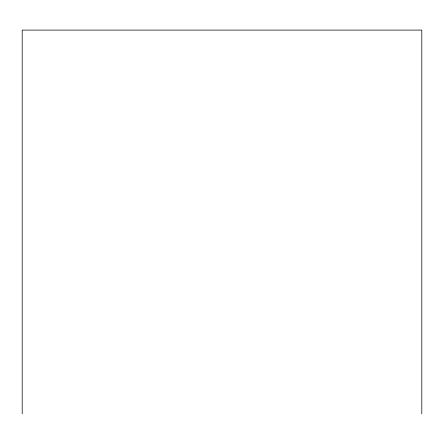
<?xml version="1.0" encoding="UTF-8"?>
<svg xmlns="http://www.w3.org/2000/svg" width="444" height="444" viewBox="0 0 444 444"><rect width="100%" height="100%" fill="white"/><g stroke="black" fill="none" stroke-linecap="round" stroke-linejoin="round"><path stroke-width="0.67" d="M421.8 413.902L421.8 30.098L22.2 30.098L22.2 413.902"/></g></svg>
